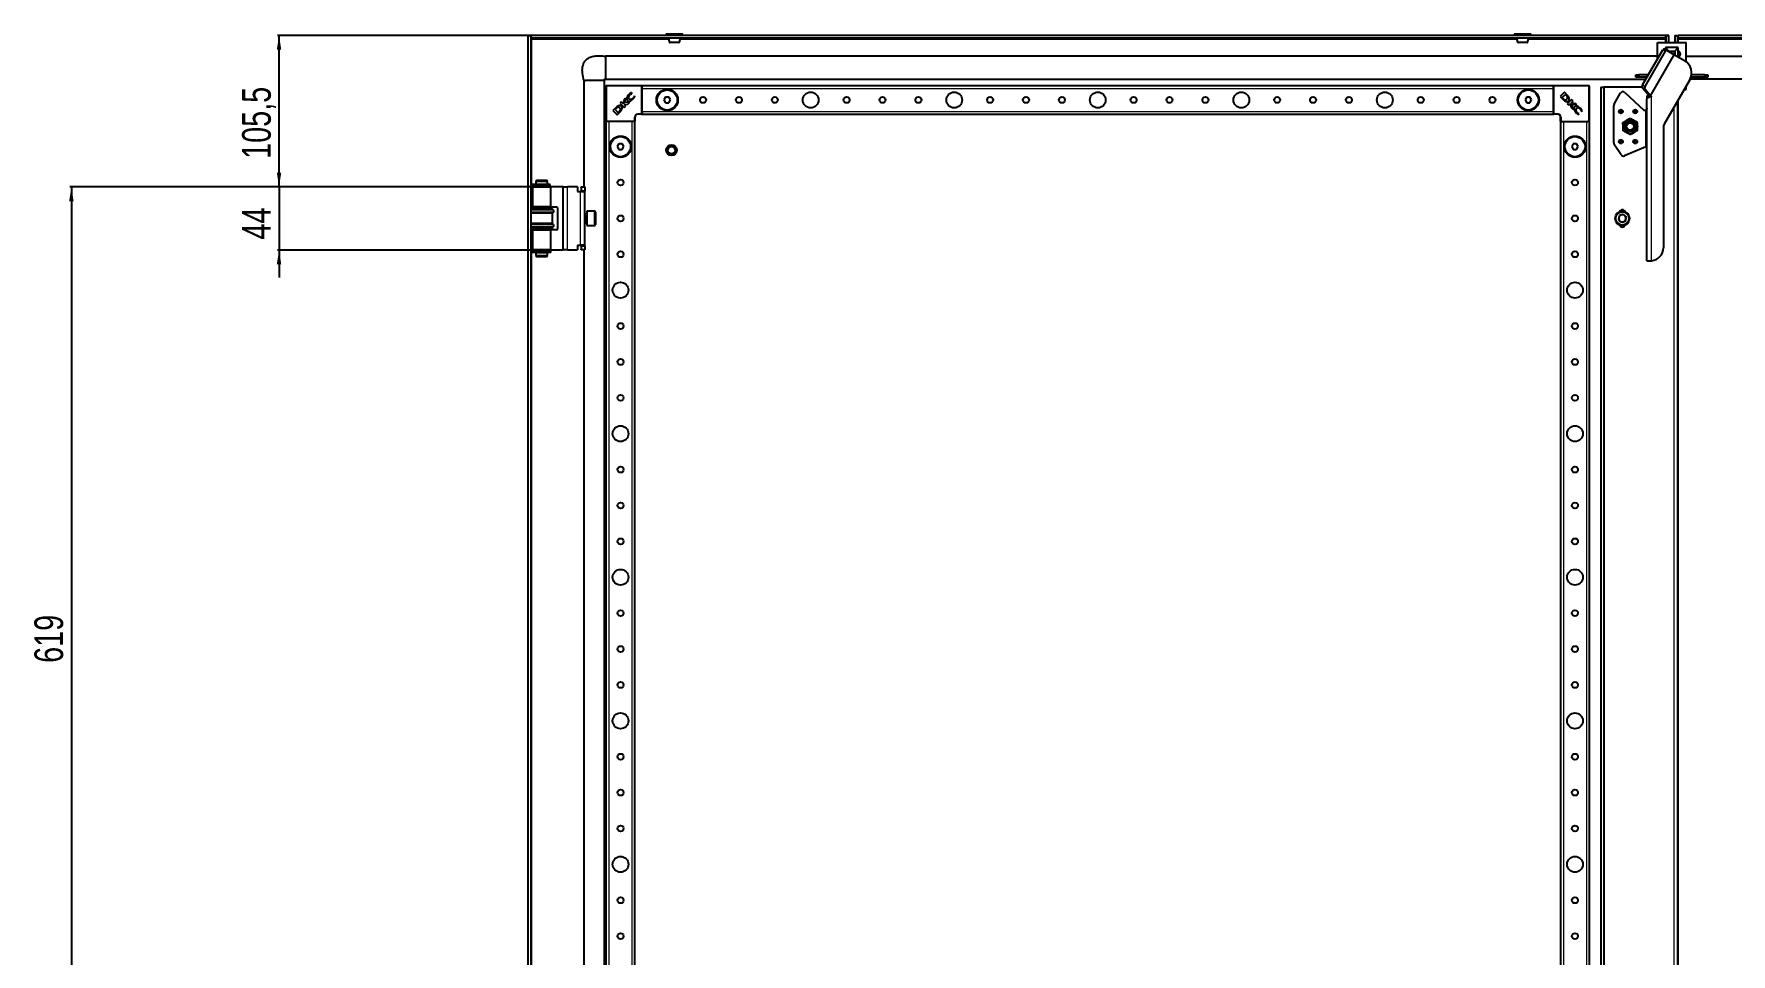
# Model space of a CAD drawing. Header units: millimetres. Extents: x -1685 to 3654, y -1920 to 1219.
# Drawn here: x -1685 to -503, y 223 to 864 of the extents above; entities that cross this region are included whole.
import ezdxf

# ---------------------------------------------------------------- set-up
doc = ezdxf.new("R2010")
doc.units = ezdxf.units.MM
doc.layers.add('FORMAT', color=7, linetype='Continuous')
doc.styles.add('SLDTEXTSTYLE0', font='TXT', dxfattribs={"width": 0.75})
doc.dimstyles.new('SLDDIMSTYLE0', dxfattribs={"dimtxt": 20, "dimasz": 10, "dimexe": 0, "dimexo": 0.0625, "dimgap": 5, "dimtad": 2, "dimdec": 1, "dimrnd": 1e-09, "dimzin": 12, "dimdsep": 46, "dimtxsty": 'SLDTEXTSTYLE0', "dimsah": 1, "dimcen": 0.09, "dimadec": 0, "dimazin": 3, "dimtfac": 1, "dimtofl": 0, "dimtmove": 0, "dimatfit": 3, "dimfxl": 0, "dimfrac": 2, "dimtolj": 1, "dimtzin": 12, "dimarcsym": 0})
doc.dimstyles.new('SLDDIMSTYLE1', dxfattribs={"dimtxt": 20, "dimasz": 10, "dimexe": 0, "dimexo": 0.0625, "dimgap": 5, "dimtad": 2, "dimdec": 1, "dimrnd": 1e-09, "dimzin": 12, "dimdsep": 46, "dimtxsty": 'SLDTEXTSTYLE0', "dimsah": 1, "dimcen": 0.09, "dimadec": 0, "dimazin": 3, "dimtfac": 1, "dimtmove": 0, "dimatfit": 0, "dimfxl": 0, "dimfrac": 2, "dimtolj": 1, "dimtzin": 12, "dimarcsym": 0})

# ---------------------------------------------------------------- blocks, each defined once
blk = doc.blocks.new('_D_8')
at = {"layer": 'FORMAT'}
for p, q in [((-1514.5, 757.8), (-1514.5, 777.1)), ((-1338, 757.8), (-1515.5, 757.8)), ((-1514.5, 757.8), (-1514.5, 713.8)), ((-1338, 713.8), (-1515.5, 713.8)), ((-1514.5, 713.8), (-1514.5, 694.6))]:
    blk.add_line(p, q, dxfattribs=at)
for points in [[(-1514.5, 757.8), (-1513, 767.8), (-1516.1, 767.8)], [(-1514.5, 713.8), (-1516.1, 703.8), (-1513, 703.8)]]:
    blk.add_solid(points, dxfattribs=at)
at = {"layer": 'FORMAT', "insert": (-1540.3, 721.1), "char_height": 20, "attachment_point": 1, "rotation": 90, "style": 'SLDTEXTSTYLE0'}
blk.add_mtext('44', dxfattribs=at)
blk = doc.blocks.new('_D_9')
at = {"layer": 'FORMAT'}
for p, q in [((-1338, 757.8), (-1660.2, 757.8)), ((-1659.2, 757.8), (-1659.2, 138.8)), ((-1331.6, 138.8), (-1660.2, 138.8))]:
    blk.add_line(p, q, dxfattribs=at)
for points in [[(-1659.2, 757.8), (-1660.8, 747.8), (-1657.7, 747.8)], [(-1659.2, 138.8), (-1657.7, 148.8), (-1660.8, 148.8)]]:
    blk.add_solid(points, dxfattribs=at)
at = {"layer": 'FORMAT', "insert": (-1685, 426.2), "char_height": 20, "attachment_point": 1, "rotation": 90, "style": 'SLDTEXTSTYLE0'}
blk.add_mtext('619', dxfattribs=at)
blk = doc.blocks.new('_D_11')
at = {"layer": 'FORMAT'}
for p, q in [((-1338.8, 863.3), (-1515.5, 863.3)), ((-1514.5, 757.8), (-1514.5, 863.3)), ((-1338, 757.8), (-1515.5, 757.8))]:
    blk.add_line(p, q, dxfattribs=at)
for points in [[(-1514.5, 863.3), (-1516.1, 853.3), (-1513, 853.3)], [(-1514.5, 757.8), (-1513, 767.8), (-1516.1, 767.8)]]:
    blk.add_solid(points, dxfattribs=at)
at = {"layer": 'FORMAT', "insert": (-1540.3, 777.3), "char_height": 20, "attachment_point": 1, "rotation": 90, "style": 'SLDTEXTSTYLE0'}
blk.add_mtext('105,5', dxfattribs=at)

msp = doc.modelspace()

# ---------------------------------------------------------------- linework, layer by layer
at = {"color": 7, "linetype": 'Continuous', "lineweight": 25}
for p, q in [((-1341.09, 863.33), (-1339.09, 863.33)), ((-1341.09, 863.33), (-1341.09, -1091.67)), ((-1339.09, 863.33), (-1339.09, -1091.67)), ((-1338.79, 861.33), (-1338.79, 863.33)), ((-548.39, 863.33), (-1338.79, 863.33)), ((-1244.84, 864.08), (-1244.84, 863.33)), ((-1244.59, 864.33), (-1233.59, 864.33)), ((-1233.34, 863.33), (-1233.34, 864.08)), ((-653.84, 864.08), (-653.84, 863.33)), ((-653.59, 864.33), (-645.08, 864.33)), ((-645.08, 864.33), (-642.59, 864.33)), ((-642.34, 863.33), (-642.34, 864.08)), ((-548.39, 861.33), (-548.39, 863.33)), ((-546.09, 863.33), (-548.09, 863.33)), ((-548.09, 858.33), (-548.09, 863.33)), ((-546.09, 858.33), (-546.09, 863.33)), ((-542.09, 863.33), (-540.09, 863.33)), ((-542.09, 863.33), (-542.09, 858.33)), ((-540.09, 863.33), (-540.09, 858.33)), ((-539.79, 861.33), (-539.79, 863.33)), ((250.61, 863.33), (-539.79, 863.33)), ((-548.39, 861.33), (-1338.79, 861.33)), ((-1338.49, 860.73), (-1338.69, 861.33)), ((-564.52, 828.83), (-550.39, 853.31)), ((-562.69, 827.77), (-548.55, 852.25)), ((-554.09, 858.33), (-534.09, 858.33)), ((-554.09, 846.9), (-554.09, 858.33)), ((-549.27, 853.82), (-547.44, 852.76)), ((-548.48, 861.33), (-548.69, 860.73)), ((-546.09, 852.38), (-548.59, 854.87)), ((-548.59, 854.87), (-548.59, 853.43)), ((-539.59, 854.87), (-548.59, 854.87)), ((-547.44, 852.76), (-542.67, 850.01)), ((-546.09, 851.99), (-546.09, 852.38)), ((-546.09, 852.38), (-545.59, 851.88)), ((-546.09, 852.38), (-542.08, 852.38)), ((-542.08, 852.38), (-542.58, 851.88)), ((-542.08, 852.38), (-539.59, 854.87)), ((-542.08, 852.38), (-542.08, 849.67)), ((250.61, 861.33), (-539.79, 861.33)), ((-539.49, 860.73), (-539.68, 861.33)), ((-539.59, 852.31), (-539.59, 854.87)), ((-539.59, 848.43), (-539.59, 852.31)), ((-534.09, 844.92), (-534.09, 858.33)), ((-1287.09, 848.83), (-1287.09, 833.16)), ((-554.09, 848.83), (-1287.09, 848.83)), ((-542.31, 849.8), (-542.67, 850.01)), ((-542.31, 849.8), (-535.36, 845.79)), ((-539.59, 848.23), (-539.59, 848.43)), ((-534.09, 848.83), (198.91, 848.83)), ((-1302.09, 831.83), (-1302.09, 757.83)), ((-1298.8, 831.83), (-1301.11, 831.83)), ((-1298.65, 831.83), (-1298.8, 831.83)), ((-1291.52, 831.83), (-1298.65, 831.83)), ((-1291.46, 831.83), (-1291.52, 831.83)), ((-1289.06, 831.83), (-1291.46, 831.83)), ((-1288.2, 831.83), (-1289.06, 831.83)), ((-1288.09, 831.83), (-1288.09, -1060.17)), ((-1287.09, 832.83), (-562.21, 832.83)), ((-1286.59, 803.63), (-1286.59, 828.03)), ((-1286.29, 828.33), (-1261.89, 828.33)), ((-1261.59, 828.03), (-1261.59, 828.33)), ((-1261.59, 828.33), (-626.59, 828.33)), ((-1261.59, 828.03), (-1261.59, 827.38)), ((-626.59, 828.03), (-626.59, 828.33)), ((-626.59, 827.38), (-626.59, 828.03)), ((-626.29, 828.33), (-601.89, 828.33)), ((-601.59, 828.03), (-601.59, 803.63)), ((-569.09, 834.33), (-569.09, 835.83)), ((-569.09, 835.83), (-567.09, 835.83)), ((-567.09, 834.33), (-569.09, 834.33)), ((-567.09, 835.83), (-567.09, 834.33)), ((-560.48, 835.83), (-567.09, 835.83)), ((-561.34, 834.33), (-567.09, 834.33)), ((-531.62, 832.28), (-549.46, 801.38)), ((-534.09, 825.53), (-534.09, 828.01)), ((198.91, 832.83), (-531.34, 832.83)), ((-521.09, 834.33), (-530.76, 834.33)), ((-521.09, 835.83), (-530.45, 835.83)), ((-521.09, 834.33), (-521.09, 835.83)), ((-521.09, 835.83), (-519.09, 835.83)), ((-519.09, 834.33), (-521.09, 834.33)), ((-519.09, 835.83), (-519.09, 834.33)), ((-1275.89, 816.99), (-1276.93, 815.94)), ((-1276.93, 815.94), (-1273.98, 812.98)), ((-1274.5, 815.6), (-1275.89, 816.99)), ((-1274.01, 818.87), (-1274.5, 815.6)), ((-1273.21, 819.66), (-1274.01, 818.87)), ((-1273.69, 816.57), (-1273.21, 819.66)), ((-1270.21, 816.74), (-1273.69, 816.57)), ((-1271.5, 815.46), (-1270.21, 816.74)), ((-1268.65, 822.79), (-1268.98, 823.47)), ((-1268.79, 822.65), (-1268.65, 822.79)), ((-1266.84, 821.22), (-1266.94, 821.11)), ((-1266.59, 820.71), (-1266.84, 821.22)), ((-1261.59, 826.33), (-1261.59, 827.38)), ((-1261.59, 810.33), (-1261.59, 826.33)), ((-1245.24, 820.33), (-1246.39, 818.33)), ((-1246.39, 818.33), (-1245.24, 816.33)), ((-1242.93, 820.33), (-1245.24, 820.33)), ((-1245.24, 816.33), (-1242.93, 816.33)), ((-1241.78, 818.33), (-1242.93, 820.33)), ((-1242.93, 816.33), (-1241.78, 818.33)), ((-645.24, 820.33), (-646.39, 818.33)), ((-646.39, 818.33), (-645.24, 816.33)), ((-642.93, 820.33), (-645.24, 820.33)), ((-645.24, 816.33), (-642.93, 816.33)), ((-641.78, 818.33), (-642.93, 820.33)), ((-642.93, 816.33), (-641.78, 818.33)), ((-626.59, 826.33), (-626.59, 827.38)), ((-626.59, 810.33), (-626.59, 826.33)), ((-618.98, 823.68), (-621.94, 820.72)), ((-621.94, 820.72), (-620.05, 818.84)), ((-618.28, 822.16), (-620.46, 819.98)), ((-620.46, 819.98), (-619.78, 819.32)), ((-620.05, 818.84), (-620.03, 818.82)), ((-616.99, 821.69), (-618.98, 823.68)), ((-617.53, 821.44), (-618.28, 822.16)), ((-613.98, 818.68), (-616.93, 815.72)), ((-614.32, 816.24), (-612.93, 817.63)), ((-611.05, 815.76), (-614.32, 816.24)), ((-612.93, 817.63), (-613.98, 818.68)), ((-593.59, 827.33), (-591.59, 827.33)), ((-593.59, 827.33), (-593.59, -1055.67)), ((-591.59, 827.33), (-591.59, -1055.67)), ((-590.99, 827.33), (-591.59, 827.33)), ((-564.86, 827.33), (-590.99, 827.33)), ((-584.32, 815.48), (-579.86, 823.21)), ((-576.78, 823.64), (-563.59, 811.33)), ((-560.98, 822.55), (-564.55, 826.6)), ((-559.14, 821.49), (-562.72, 825.54)), ((-559.07, 821.33), (-561.59, 821.33)), ((-561.59, 821.33), (-561.59, 819.09)), ((-561.59, 706.33), (-561.59, 819.09)), ((-560.98, 822.55), (-559.14, 821.49)), ((-558.27, 820.64), (-558.83, 821.18)), ((-558.59, 820.95), (-558.59, 820.53)), ((-558.29, 820.62), (-558.27, 820.64)), ((-540.09, 817.62), (-540.09, -1045.95)), ((-535.52, 825.53), (-534.09, 825.53)), ((-1279.95, 812.93), (-1281.94, 810.94)), ((-1281.94, 810.94), (-1278.98, 807.98)), ((-1279.69, 812.38), (-1280.42, 811.64)), ((-1280.42, 811.64), (-1278.23, 809.46)), ((-1278.98, 807.98), (-1277.09, 809.87)), ((-1278.23, 809.46), (-1277.58, 810.14)), ((-1277.09, 809.87), (-1277.07, 809.89)), ((-1274.16, 815.28), (-1271.5, 815.46)), ((-1272.92, 814.04), (-1274.16, 815.28)), ((-1273.98, 812.98), (-1272.92, 814.04)), ((-1266.59, 806.33), (-1266.59, 803.63)), ((-1261.89, 808.33), (-1264.59, 808.33)), ((-1261.59, 809.28), (-1261.59, 810.33)), ((-1261.59, 809.28), (-1261.59, 808.63)), ((-1261.59, 808.33), (-1261.59, 808.63)), ((-1261.59, 808.33), (-626.59, 808.33)), ((-626.59, 809.28), (-626.59, 810.33)), ((-626.59, 808.63), (-626.59, 809.28)), ((-626.59, 808.33), (-626.59, 808.63)), ((-623.59, 808.33), (-626.29, 808.33)), ((-621.59, 803.63), (-621.59, 806.33)), ((-616.93, 815.72), (-615.88, 814.66)), ((-615.88, 814.66), (-614.63, 815.91)), ((-614.63, 815.91), (-614.46, 813.25)), ((-614.46, 813.25), (-613.17, 811.96)), ((-613.35, 815.43), (-610.26, 814.96)), ((-613.17, 811.96), (-613.35, 815.43)), ((-610.26, 814.96), (-611.05, 815.76)), ((-609.21, 808.33), (-608.7, 808.58)), ((-608.7, 808.58), (-608.81, 808.69)), ((-607.27, 810.53), (-607.13, 810.39)), ((-607.13, 810.39), (-606.44, 810.73)), ((-584.59, 788.44), (-584.59, 814.48)), ((-578.15, 802.6), (-575.69, 804.1)), ((-573.22, 805.6), (-570.69, 804.22)), ((-563.59, 811.33), (-562.19, 811.33)), ((-561.95, 811.33), (-562.19, 811.33)), ((-1286.59, -1031.67), (-1286.59, 803.33)), ((-1286.29, 803.33), (-1286.59, 803.33)), ((-1285.64, 803.33), (-1286.29, 803.33)), ((-1284.59, 803.33), (-1285.64, 803.33)), ((-1268.59, 803.33), (-1284.59, 803.33)), ((-1267.53, 803.33), (-1268.59, 803.33)), ((-1266.89, 803.33), (-1267.53, 803.33)), ((-1266.59, 803.33), (-1266.89, 803.33)), ((-1266.59, -1031.67), (-1266.59, 803.33)), ((-621.59, 803.33), (-621.59, -1031.67)), ((-621.59, 803.33), (-621.29, 803.33)), ((-620.64, 803.33), (-621.29, 803.33)), ((-620.64, 803.33), (-619.59, 803.33)), ((-619.59, 803.33), (-603.59, 803.33)), ((-603.59, 803.33), (-602.53, 803.33)), ((-601.89, 803.33), (-602.53, 803.33)), ((-601.89, 803.33), (-601.59, 803.33)), ((-601.59, 803.33), (-601.59, -1031.67)), ((-572.95, 794.06), (-575.48, 795.44)), ((-568.02, 797.07), (-570.48, 795.56)), ((-549.99, 799.38), (-549.99, 715.33)), ((-1277.74, 787.83), (-1278.89, 785.83)), ((-1278.89, 785.83), (-1277.74, 783.83)), ((-1275.43, 787.83), (-1277.74, 787.83)), ((-1277.74, 783.83), (-1275.43, 783.83)), ((-1274.28, 785.83), (-1275.43, 787.83)), ((-1275.43, 783.83), (-1274.28, 785.83)), ((-612.74, 787.83), (-613.89, 785.83)), ((-613.89, 785.83), (-612.74, 783.83)), ((-610.43, 787.83), (-612.74, 787.83)), ((-612.74, 783.83), (-610.43, 783.83)), ((-609.28, 785.83), (-610.43, 787.83)), ((-610.43, 783.83), (-609.28, 785.83)), ((-579.49, 780.18), (-584.25, 787.33)), ((-562.19, 785.58), (-577.08, 779.43)), ((-562.19, 785.58), (-561.95, 785.83)), ((-562.19, 785.58), (-561.59, 785.68)), ((-1338.74, 759.53), (-1338.74, 758.63)), ((-1325.75, 759.53), (-1338.74, 759.53)), ((-1325.75, 758.63), (-1338.74, 758.63)), ((-1338.04, 757.83), (-1338.04, 743.83)), ((-1338.04, 757.83), (-1325.14, 757.83)), ((-1335.01, 762.58), (-1335.59, 761.58)), ((-1335.59, 761.58), (-1335.59, 759.58)), ((-1332.12, 761.58), (-1335.59, 761.58)), ((-1335.59, 759.58), (-1332.12, 759.58)), ((-1335.59, 758.58), (-1335.59, 757.83)), ((-1335.59, 758.58), (-1332.12, 758.58)), ((-1335.09, 759.58), (-1335.09, 759.53)), ((-1335.09, 758.63), (-1335.09, 758.58)), ((-1335.01, 762.58), (-1332.04, 762.58)), ((-1327.59, 761.58), (-1332.12, 761.58)), ((-1332.12, 759.58), (-1327.59, 759.58)), ((-1332.12, 758.58), (-1327.59, 758.58)), ((-1332.04, 762.58), (-1328.16, 762.58)), ((-1327.59, 761.58), (-1328.16, 762.58)), ((-1328.09, 759.53), (-1328.09, 759.58)), ((-1328.09, 758.58), (-1328.09, 758.63)), ((-1327.59, 759.58), (-1327.59, 761.58)), ((-1327.59, 757.83), (-1327.59, 758.58)), ((-1325.66, 759.53), (-1325.75, 759.53)), ((-1325.66, 758.63), (-1325.75, 758.63)), ((-1325.66, 758.63), (-1325.66, 759.53)), ((-1325.64, 759.53), (-1325.66, 759.53)), ((-1325.64, 758.63), (-1325.66, 758.63)), ((-1325.64, 758.63), (-1325.64, 759.53)), ((-1325.14, 743.83), (-1325.14, 757.83)), ((-1317.04, 757.83), (-1325.14, 757.83)), ((-1316.54, 757.83), (-1317.04, 757.83)), ((-1316.54, 757.83), (-1313.54, 757.83)), ((-1316.54, 713.83), (-1316.54, 757.83)), ((-1306.54, 757.83), (-1313.54, 757.83)), ((-1306.54, 757.83), (-1306.54, 754.53)), ((-1304.04, 757.83), (-1301.54, 757.83)), ((-1304.04, 757.33), (-1304.04, 757.83)), ((-1304.04, 757.33), (-1304.04, 755.33)), ((-1301.54, 757.83), (-1301.54, 757.33)), ((-1301.54, 757.33), (-1301.54, 755.33)), ((-1306.54, 754.53), (-1304.54, 754.53)), ((-1304.54, 754.53), (-1301.54, 754.53)), ((-1304.04, 754.83), (-1304.04, 755.33)), ((-1301.54, 754.83), (-1304.04, 754.83)), ((-1304.04, 754.83), (-1304.04, 754.53)), ((-1301.54, 755.33), (-1301.54, 754.83)), ((-1301.54, 754.53), (-1301.54, 754.83)), ((-1301.54, 717.13), (-1301.54, 754.53)), ((-1339.09, 742.83), (-1324.09, 742.83)), ((-1324.09, 742.23), (-1339.09, 742.23)), ((-1324.09, 739.43), (-1339.09, 739.43)), ((-1325.14, 743.83), (-1338.04, 743.83)), ((-1335.59, 743.83), (-1335.59, 742.83)), ((-1327.59, 742.83), (-1327.59, 743.83)), ((-1325.14, 743.83), (-1321.04, 743.83)), ((-1324.09, 742.23), (-1324.09, 742.83)), ((-1323.39, 741.55), (-1324.09, 742.23)), ((-1324.09, 739.43), (-1323.39, 740.12)), ((-1324.09, 732.23), (-1324.09, 739.43)), ((-1320.54, 743.33), (-1320.54, 728.33)), ((-1300.29, 738.83), (-1301.54, 738.83)), ((-1294.64, 740.83), (-1300.04, 740.83)), ((-1300.04, 740.83), (-1300.04, 730.83)), ((-1294.04, 740.23), (-1294.04, 731.43)), ((-580.68, 737.83), (-581.37, 735.02)), ((-579.27, 733.01), (-581.37, 735.02)), ((-577.9, 738.65), (-580.68, 737.83)), ((-576.49, 733.83), (-579.27, 733.01)), ((-577.9, 738.65), (-575.8, 736.65)), ((-576.49, 733.83), (-575.8, 736.65)), ((-1324.09, 732.23), (-1339.09, 732.23)), ((-1324.09, 729.43), (-1339.09, 729.43)), ((-1339.09, 728.83), (-1324.09, 728.83)), ((-1338.04, 727.83), (-1338.04, 713.83)), ((-1338.04, 727.83), (-1325.14, 727.83)), ((-1335.59, 728.83), (-1335.59, 727.83)), ((-1327.59, 727.83), (-1327.59, 728.83)), ((-1325.14, 713.83), (-1325.14, 727.83)), ((-1321.04, 727.83), (-1325.14, 727.83)), ((-1323.39, 731.55), (-1324.09, 732.23)), ((-1324.09, 729.43), (-1323.39, 730.12)), ((-1324.09, 728.83), (-1324.09, 729.43)), ((-1301.54, 732.83), (-1300.29, 732.83)), ((-1300.04, 730.83), (-1294.64, 730.83)), ((-1338.74, 713.03), (-1338.74, 712.13)), ((-1325.27, 713.03), (-1338.74, 713.03)), ((-1325.27, 712.13), (-1338.74, 712.13)), ((-1325.14, 713.83), (-1338.04, 713.83)), ((-1335.59, 713.83), (-1335.59, 713.08)), ((-1335.59, 713.08), (-1332.12, 713.08)), ((-1335.59, 712.08), (-1335.59, 710.08)), ((-1335.59, 712.08), (-1332.12, 712.08)), ((-1335.59, 710.08), (-1335.01, 709.08)), ((-1335.59, 710.08), (-1327.59, 710.08)), ((-1335.09, 713.08), (-1335.09, 713.03)), ((-1335.09, 712.13), (-1335.09, 712.08)), ((-1332.12, 713.08), (-1327.59, 713.08)), ((-1332.12, 712.08), (-1327.59, 712.08)), ((-1328.16, 709.08), (-1327.59, 710.08)), ((-1328.09, 713.03), (-1328.09, 713.08)), ((-1328.09, 712.08), (-1328.09, 712.13)), ((-1327.59, 713.08), (-1327.59, 713.83)), ((-1327.59, 710.08), (-1327.59, 712.08)), ((-1325.21, 713.03), (-1325.27, 713.03)), ((-1325.21, 712.13), (-1325.27, 712.13)), ((-1325.21, 712.13), (-1325.21, 713.03)), ((-1325.14, 713.83), (-1317.04, 713.83)), ((-1317.04, 713.83), (-1316.54, 713.83)), ((-1313.54, 713.83), (-1316.54, 713.83)), ((-1313.54, 713.83), (-1306.54, 713.83)), ((-1306.54, 717.13), (-1304.54, 717.13)), ((-1306.54, 717.13), (-1306.54, 713.83)), ((-1301.54, 717.13), (-1304.54, 717.13)), ((-1304.04, 717.13), (-1304.04, 716.83)), ((-1304.04, 716.83), (-1301.54, 716.83)), ((-1304.04, 716.33), (-1304.04, 716.83)), ((-1304.04, 716.33), (-1304.04, 714.33)), ((-1304.04, 713.83), (-1304.04, 714.33)), ((-1301.54, 713.83), (-1304.04, 713.83)), ((-1302.09, 713.83), (-1302.09, 182.83)), ((-1301.54, 716.83), (-1301.54, 717.13)), ((-1301.54, 716.83), (-1301.54, 716.33)), ((-1301.54, 716.33), (-1301.54, 714.33)), ((-1301.54, 714.33), (-1301.54, 713.83)), ((-1328.16, 709.08), (-1335.01, 709.08)), ((-561.59, 706.33), (-560.62, 706.33)), ((-560.62, 706.33), (-558.5, 706.33))]:
    msp.add_line(p, q, dxfattribs=at)
at = {"color": 8, "linetype": 'Continuous', "lineweight": 18}
for p, q in [((-1233.34, 864.08), (-1244.84, 864.08)), ((-644.94, 864.08), (-653.84, 864.08)), ((-642.34, 864.08), (-644.94, 864.08)), ((-1338.49, 759.53), (-1338.49, 860.73)), ((-1338.49, 860.73), (-1243.06, 860.73)), ((-1235.11, 860.73), (-652.06, 860.73)), ((-644.12, 860.73), (-548.69, 860.73)), ((-550.39, 853.31), (-548.55, 852.25)), ((-548.69, 860.73), (-548.69, 858.33)), ((-545.59, 851.88), (-545.59, 851.7)), ((-542.58, 851.88), (-545.59, 851.88)), ((-542.58, 849.96), (-542.58, 851.88)), ((-539.49, 858.33), (-539.49, 860.73)), ((-539.49, 860.73), (-444.06, 860.73)), ((-559.14, 821.49), (-542.67, 850.01)), ((-558.83, 821.18), (-542.31, 849.8)), ((-1286.29, 828.03), (-1286.59, 828.03)), ((-1286.29, 828.03), (-1286.29, 828.33)), ((-1286.29, 828.03), (-1286.29, 803.63)), ((-1261.89, 828.03), (-1286.29, 828.03)), ((-1261.89, 828.33), (-1261.89, 828.03)), ((-1261.89, 808.63), (-1261.89, 828.03)), ((-1261.59, 828.03), (-1261.89, 828.03)), ((-626.29, 828.03), (-626.59, 828.03)), ((-626.29, 828.03), (-626.29, 828.33)), ((-626.29, 828.03), (-626.29, 808.63)), ((-601.89, 828.03), (-626.29, 828.03)), ((-601.89, 828.03), (-601.89, 828.33)), ((-601.89, 803.63), (-601.89, 828.03)), ((-601.89, 828.03), (-601.59, 828.03)), ((-564.52, 828.83), (-562.69, 827.77)), ((-1261.59, 826.33), (-626.59, 826.33)), ((-590.99, -1055.67), (-590.99, 827.33)), ((-564.55, 826.6), (-562.72, 825.54)), ((-558.29, 706.36), (-558.29, 820.62)), ((-539.49, -1046.99), (-539.49, 818.66)), ((-1266.89, 803.63), (-1266.89, 806.33)), ((-1266.59, 806.33), (-1266.89, 806.33)), ((-1264.59, 808.63), (-1261.89, 808.63)), ((-1264.59, 808.33), (-1264.59, 808.63)), ((-1261.89, 808.63), (-1261.89, 808.33)), ((-1261.59, 808.63), (-1261.89, 808.63)), ((-1261.59, 810.33), (-626.59, 810.33)), ((-626.29, 808.63), (-626.59, 808.63)), ((-626.29, 808.63), (-623.59, 808.63)), ((-626.29, 808.33), (-626.29, 808.63)), ((-623.59, 808.33), (-623.59, 808.63)), ((-621.59, 806.33), (-621.29, 806.33)), ((-621.29, 806.33), (-621.29, 803.63)), ((-562.19, 785.58), (-562.19, 811.33)), ((-542.69, 813.11), (-542.69, -1041.45)), ((-1286.29, 803.63), (-1286.59, 803.63)), ((-1286.29, 803.63), (-1266.89, 803.63)), ((-1286.29, 803.63), (-1286.29, 803.33)), ((-1284.59, -1031.67), (-1284.59, 803.33)), ((-1268.59, -1031.67), (-1268.59, 803.33)), ((-1266.89, 803.63), (-1266.89, 803.33)), ((-1266.59, 803.63), (-1266.89, 803.63)), ((-621.29, 803.63), (-621.59, 803.63)), ((-621.29, 803.63), (-601.89, 803.63)), ((-621.29, 803.33), (-621.29, 803.63)), ((-619.59, 803.33), (-619.59, -1031.67)), ((-603.59, 803.33), (-603.59, -1031.67)), ((-601.89, 803.33), (-601.89, 803.63)), ((-601.59, 803.63), (-601.89, 803.63)), ((-1338.49, 742.83), (-1338.49, 758.63)), ((-1325.75, 758.63), (-1325.75, 759.53)), ((-1317.04, 757.83), (-1317.04, 713.83)), ((-1313.54, 713.83), (-1313.54, 757.83)), ((-1301.54, 757.33), (-1304.04, 757.33)), ((-1304.54, 717.13), (-1304.54, 754.53)), ((-1304.04, 755.33), (-1301.54, 755.33)), ((-1323.39, 741.55), (-1339.09, 741.55)), ((-1323.39, 740.12), (-1339.09, 740.12)), ((-1300.29, 735.83), (-1300.29, 738.83)), ((-1300.29, 732.83), (-1300.29, 735.83)), ((-1294.64, 730.83), (-1294.64, 740.83)), ((-1323.39, 731.55), (-1339.09, 731.55)), ((-1323.39, 730.12), (-1339.09, 730.12)), ((-1338.49, 713.03), (-1338.49, 728.83)), ((-1338.49, 184.53), (-1338.49, 712.13)), ((-1325.27, 712.13), (-1325.27, 713.03)), ((-1301.54, 716.33), (-1304.04, 716.33)), ((-1304.04, 714.33), (-1301.54, 714.33))]:
    msp.add_line(p, q, dxfattribs=at)
at = {"color": 7, "linetype": 'Continuous', "lineweight": 25}
for centre, radius in [((-1244.09, 818.33), 7.5), ((-1244.09, 818.33), 7), ((-1219.09, 818.33), 2.1), ((-1194.09, 818.33), 2.1), ((-1169.09, 818.33), 2.1), ((-1144.09, 818.33), 5.5), ((-1119.09, 818.33), 2.1), ((-1094.09, 818.33), 2.1), ((-1069.09, 818.33), 2.1), ((-1044.09, 818.33), 5.5), ((-1019.09, 818.33), 2.1), ((-994.09, 818.33), 2.1), ((-969.09, 818.33), 2.1), ((-944.09, 818.33), 5.5), ((-919.09, 818.33), 2.1), ((-894.09, 818.33), 2.1), ((-869.09, 818.33), 2.1), ((-844.09, 818.33), 5.5), ((-819.09, 818.33), 2.1), ((-794.09, 818.33), 2.1), ((-769.09, 818.33), 2.1), ((-744.09, 818.33), 5.5), ((-719.09, 818.33), 2.1), ((-694.09, 818.33), 2.1), ((-669.09, 818.33), 2.1), ((-644.09, 818.33), 7.5), ((-644.09, 818.33), 7), ((-579.59, 810.33), 1.35), ((-579.59, 810.33), 0.493), ((-573.09, 799.83), 5), ((-569.59, 810.33), 1.35), ((-569.59, 810.33), 0.493), ((-1276.59, 785.83), 7.5), ((-1276.59, 785.83), 7), ((-611.59, 785.83), 7.5), ((-611.59, 785.83), 7), ((-573.09, 799.83), 3.57), ((-573.09, 799.83), 3), ((-573.09, 799.83), 2.5), ((-1241.09, 783.33), 3.75), ((-1241.09, 783.33), 3), ((-1241.09, 783.33), 2.5), ((-579.59, 789.33), 1.35), ((-579.59, 789.33), 0.493), ((-569.59, 789.33), 1.35), ((-569.59, 789.33), 0.493), ((-1276.59, 760.83), 2.1), ((-611.59, 760.83), 2.1), ((-1276.59, 735.83), 2.1), ((-611.59, 735.83), 2.1), ((-578.59, 735.83), 5), ((-1276.59, 710.83), 2.1), ((-611.59, 710.83), 2.1), ((-1276.59, 685.83), 5.5), ((-611.59, 685.83), 5.5), ((-1276.59, 660.83), 2.1), ((-611.59, 660.83), 2.1), ((-1276.59, 635.83), 2.1), ((-611.59, 635.83), 2.1), ((-1276.59, 610.83), 2.1), ((-611.59, 610.83), 2.1), ((-1276.59, 585.83), 5.5), ((-611.59, 585.83), 5.5), ((-1276.59, 560.83), 2.1), ((-611.59, 560.83), 2.1), ((-1276.59, 535.83), 2.1), ((-611.59, 535.83), 2.1), ((-1276.59, 510.83), 2.1), ((-611.59, 510.83), 2.1), ((-1276.59, 485.83), 5.5), ((-611.59, 485.83), 5.5), ((-1276.59, 460.83), 2.1), ((-611.59, 460.83), 2.1), ((-1276.59, 435.83), 2.1), ((-611.59, 435.83), 2.1), ((-1276.59, 410.83), 2.1), ((-611.59, 410.83), 2.1), ((-1276.59, 385.83), 5.5), ((-611.59, 385.83), 5.5), ((-1276.59, 360.83), 2.1), ((-611.59, 360.83), 2.1), ((-1276.59, 335.83), 2.1), ((-611.59, 335.83), 2.1), ((-1276.59, 310.83), 2.1), ((-611.59, 310.83), 2.1), ((-1276.59, 285.83), 5.5), ((-611.59, 285.83), 5.5), ((-1276.59, 260.83), 2.1), ((-611.59, 260.83), 2.1), ((-1276.59, 235.83), 2.1), ((-611.59, 235.83), 2.1)]:
    msp.add_circle(centre, radius, dxfattribs=at)
at = {"color": 8, "linetype": 'Continuous', "lineweight": 18}
for centre, radius in [((-573.09, 799.83), 3.97), ((-578.59, 735.83), 4.4)]:
    msp.add_circle(centre, radius, dxfattribs=at)
at = {"color": 7, "linetype": 'Continuous', "lineweight": 25}
for centre, radius, start, end in [((-1244.59, 864.08), 0.25, 90, 180), ((-1233.59, 864.08), 0.25, 0, 90), ((-653.59, 864.08), 0.25, 90, 180), ((-642.59, 864.08), 0.25, 0, 90), ((-1242.2, 858.83), 0.5, 195.31604, 270.02276), ((-1235.97, 858.83), 0.5, 269.99815, 345.40011), ((-651.2, 858.83), 0.5, 195.24646, 270.04596), ((-644.97, 858.83), 0.5, 269.96367, 344.83397), ((-549.56, 852.98), 0.893, 71.42175, 158.04947), ((-547.72, 851.92), 0.893, 71.42175, 158.04947), ((-540.09, 850.37), 2, 284.47751, 75.52249), ((-540.36, 837.13), 10, 330.95313, 60), ((-1286.29, 828.03), 0.3, 90, 180), ((-1261.89, 828.03), 0.3, 0, 90), ((-626.29, 828.03), 0.3, 90, 180), ((-601.89, 828.03), 0.3, 0, 90), ((-562.9, 827.69), 1.98, 144.95207, 213.44806), ((-561.06, 826.63), 1.98, 144.95207, 213.44806), ((-1269.08, 820.33), 1.97, 128.45405, 215.887), ((-1269.51, 820.74), 1.94, 233.30966, 322.34638), ((-622.01, 817.26), 6.12, 36.98881, 43.07444), ((-620.19, 818.03), 4.87, 20.34448, 48.77765), ((-578.14, 822.18), 2, 46.97493, 149.03624), ((-1276.29, 809.72), 4.87, 110.34448, 138.77765), ((-1275.51, 807.91), 6.12, 126.98881, 133.07444), ((-1264.59, 806.33), 2, 90, 180), ((-1261.89, 808.63), 0.3, 270, 360), ((-626.29, 808.63), 0.3, 180, 270), ((-623.59, 806.33), 2, 0, 90), ((-609.18, 811.26), 1.94, 143.30966, 232.34638), ((-609.58, 810.82), 1.97, 38.45405, 125.887), ((-582.59, 814.48), 2, 150, 180), ((-1286.29, 803.63), 0.3, 180, 270), ((-1266.89, 803.63), 0.3, 270, 0), ((-621.29, 803.63), 0.3, 180, 270), ((-601.89, 803.63), 0.3, 270, 0), ((-545.99, 799.38), 4, 150, 180), ((-582.59, 788.44), 2, 180, 213.69007), ((-577.82, 781.29), 2, 213.69007, 291.80141), ((-1324.09, 740.83), 1, 314.427, 45.573), ((-1321.04, 743.33), 0.5, 0, 90), ((-1300.29, 739.08), 0.25, 270, 360), ((-1294.64, 740.23), 0.6, 360, 90), ((-578.59, 735.83), 2.51, 166.35345, 226.35345), ((-578.59, 735.83), 2.51, 106.35345, 166.35345), ((-578.59, 739.83), 2, 18.20996, 161.79004), ((-578.59, 735.83), 2.51, 226.35345, 286.35345), ((-578.59, 735.83), 2.51, 46.35345, 106.35345), ((-578.59, 735.83), 2.51, 286.35345, 346.35345), ((-578.59, 735.83), 2.51, 346.35345, 46.35345), ((-1324.09, 730.83), 1, 314.427, 45.573), ((-1321.04, 728.33), 0.5, 270, 0), ((-1300.29, 732.58), 0.25, 0, 90), ((-1294.64, 731.43), 0.6, 270, 0), ((-578.59, 731.83), 2, 198.20996, 341.79004), ((-558.99, 715.33), 9, 274.50464, 0)]:
    msp.add_arc(centre, radius, start, end, dxfattribs=at)
at = {"color": 8, "linetype": 'Continuous', "lineweight": 18}
for centre, start, end in [((-1264.59, 806.33), 90, 180), ((-623.59, 806.33), 0, 90)]:
    msp.add_arc(centre, 2.3, start, end, dxfattribs=at)
at = {"color": 7, "linetype": 'Continuous', "lineweight": 25}
for points, knots in [([(-1338.79, 861.63), (-1338.81, 861.71), (-1338.92, 862.03), (-1339.05, 862.6), (-1339.07, 863.08), (-1339.09, 863.33)], [0, 0, 0, 0, 0.14174233, 0.5662026, 1, 1, 1, 1]), ([(-548.09, 863.33), (-548.11, 862.95), (-548.15, 862.38), (-548.33, 861.81), (-548.39, 861.61)], [0, 0, 0, 0, 0.662931, 1, 1, 1, 1]), ([(-539.79, 861.65), (-539.83, 861.78), (-540.02, 862.34), (-540.06, 862.9), (-540.09, 863.33)], [0, 0, 0, 0, 0.2265409, 1, 1, 1, 1]), ([(-1243.11, 861.33), (-1243.1, 861.2), (-1243.09, 860.29), (-1242.86, 859.42), (-1242.67, 858.68)], [0, 0, 0, 0, 0.1418504, 1, 1, 1, 1]), ([(-1240.79, 858.33), (-1240.98, 858.33), (-1241.45, 858.33), (-1241.99, 858.33), (-1242.12, 858.33), (-1242.19, 858.33)], [0, 0, 0, 0, 0.2565532, 0.6279811, 1, 1, 1, 1]), ([(-1235.97, 858.33), (-1236.02, 858.33), (-1236.1, 858.33), (-1236.66, 858.33), (-1237.46, 858.33), (-1238.46, 858.33), (-1239.52, 858.33), (-1240.3, 858.33), (-1240.69, 858.33), (-1240.79, 858.33)], [0, 0, 0, 0, 0.1585142, 0.3172777, 0.4758628, 0.6342467, 0.7924771, 0.950708, 1, 1, 1, 1]), ([(-1235.5, 858.68), (-1235.31, 859.42), (-1235.09, 860.29), (-1235.07, 861.2), (-1235.06, 861.33)], [0, 0, 0, 0, 0.85814958, 1, 1, 1, 1]), ([(-652.11, 861.33), (-652.1, 861.2), (-652.09, 860.29), (-651.86, 859.42), (-651.67, 858.68)], [0, 0, 0, 0, 0.1418495, 1, 1, 1, 1]), ([(-645.01, 858.33), (-645, 858.33), (-644.96, 858.33), (-645.24, 858.33), (-645.76, 858.33), (-646.47, 858.33), (-647.33, 858.33), (-648.39, 858.33), (-649.42, 858.33), (-650.3, 858.33), (-650.91, 858.33), (-651.21, 858.33), (-651.17, 858.33), (-651.16, 858.33)], [0, 0, 0, 0, 0.0338399, 0.141254, 0.2486978, 0.3157737, 0.4233143, 0.530846, 0.6382096, 0.7457063, 0.853372, 0.9609167, 1, 1, 1, 1]), ([(-644.5, 858.68), (-644.31, 859.42), (-644.09, 860.29), (-644.07, 861.2), (-644.06, 861.33)], [0, 0, 0, 0, 0.8581504, 1, 1, 1, 1]), ([(-1302.09, 831.83), (-1302.49, 833.51), (-1303.23, 836.55), (-1303.32, 840.86), (-1302.35, 844.41), (-1300.3, 846.87), (-1297.66, 848.29), (-1294.64, 849.03), (-1291.04, 849.24), (-1288.47, 848.97), (-1287.09, 848.83)], [0, 0, 0, 0, 0.17606737, 0.31822481, 0.43559643, 0.54348194, 0.63388926, 0.73715166, 0.85818277, 1, 1, 1, 1]), ([(-1288.12, 831.83), (-1288.11, 831.97), (-1288.08, 832.21), (-1287.95, 832.41), (-1287.83, 832.5), (-1287.78, 832.61), (-1287.76, 832.68), (-1287.74, 832.73), (-1287.72, 832.77), (-1287.71, 832.8), (-1287.67, 832.85), (-1287.62, 832.9), (-1287.5, 832.97), (-1287.31, 833), (-1287.16, 833), (-1287.09, 832.99)], [0, 0, 0, 0, 0.2334106, 0.4185463, 0.5493508, 0.5950261, 0.6313287, 0.6471113, 0.6619944, 0.6766392, 0.6917419, 0.7255626, 0.7667935, 0.8726273, 1, 1, 1, 1]), ([(-1287.09, 832.83), (-1287.31, 832.68), (-1287.71, 832.42), (-1287.97, 832.01), (-1288.09, 831.83)], [0, 0, 0, 0, 0.55611397, 1, 1, 1, 1]), ([(-1270.72, 822.24), (-1271.05, 821.87), (-1271.66, 821.17), (-1272.21, 820), (-1272.35, 819.06), (-1272.2, 818.42), (-1272.01, 818.18), (-1271.92, 818.07)], [0, 0, 0, 0, 0.3156741, 0.5895198, 0.8131992, 0.9090264, 1, 1, 1, 1]), ([(-1271.92, 818.07), (-1271.76, 817.93), (-1271.42, 817.65), (-1270.73, 817.49), (-1269.85, 817.62), (-1268.78, 818.18), (-1268.09, 818.82), (-1267.69, 819.19)], [0, 0, 0, 0, 0.1305321, 0.2660311, 0.4239974, 0.666819, 1, 1, 1, 1]), ([(-1268.98, 823.47), (-1269.32, 823.29), (-1269.95, 822.95), (-1270.47, 822.46), (-1270.72, 822.24)], [0, 0, 0, 0, 0.5367999, 1, 1, 1, 1]), ([(-1270.3, 821.88), (-1270.04, 822.1), (-1269.59, 822.47), (-1269.02, 822.6), (-1268.79, 822.65)], [0, 0, 0, 0, 0.5796082, 1, 1, 1, 1]), ([(-1266.94, 821.11), (-1267.09, 820.79), (-1267.35, 820.22), (-1267.78, 819.76), (-1267.97, 819.55)], [0, 0, 0, 0, 0.5476433, 1, 1, 1, 1]), ([(-1267.69, 819.19), (-1267.44, 819.46), (-1267.02, 819.92), (-1266.72, 820.47), (-1266.59, 820.71)], [0, 0, 0, 0, 0.5776526, 1, 1, 1, 1]), ([(-620.03, 818.82), (-619.95, 818.74), (-619.79, 818.59), (-619.63, 818.44), (-619.55, 818.36)], [0, 0, 0, 0, 0.486421, 1, 1, 1, 1]), ([(-619.78, 819.32), (-619.58, 819.13), (-619.21, 818.78), (-618.67, 818.46), (-618.22, 818.39), (-617.88, 818.46), (-617.53, 818.65), (-617.32, 818.85), (-617.2, 818.95)], [0, 0, 0, 0, 0.27467574, 0.5030419, 0.60738101, 0.71657906, 0.84341174, 1, 1, 1, 1]), ([(-619.55, 818.36), (-619.4, 818.22), (-619.13, 817.98), (-618.83, 817.77), (-618.7, 817.68)], [0, 0, 0, 0, 0.5518299, 1, 1, 1, 1]), ([(-618.7, 817.68), (-618.5, 817.57), (-618.11, 817.37), (-617.48, 817.25), (-616.88, 817.29), (-616.35, 817.49), (-615.91, 817.85), (-615.62, 818.36), (-615.5, 819.02), (-615.59, 819.48), (-615.63, 819.72)], [0, 0, 0, 0, 0.1380907, 0.2654555, 0.3840134, 0.4961027, 0.6057595, 0.7197905, 0.8476619, 1, 1, 1, 1]), ([(-617.2, 818.95), (-617.11, 819.05), (-616.95, 819.22), (-616.76, 819.5), (-616.67, 819.77), (-616.67, 820.1), (-616.83, 820.5), (-617.01, 820.78), (-617.12, 820.94)], [0, 0, 0, 0, 0.1768081, 0.3192306, 0.4393795, 0.5523951, 0.7492045, 1, 1, 1, 1]), ([(-1277.21, 812.71), (-1277.3, 812.81), (-1277.48, 812.97), (-1277.76, 813.15), (-1278.03, 813.24), (-1278.36, 813.25), (-1278.76, 813.09), (-1279.04, 812.9), (-1279.2, 812.8)], [0, 0, 0, 0, 0.1768081, 0.3192306, 0.4393795, 0.5523951, 0.7492045, 1, 1, 1, 1]), ([(-1275.93, 811.22), (-1275.83, 811.42), (-1275.62, 811.81), (-1275.5, 812.44), (-1275.54, 813.04), (-1275.74, 813.57), (-1276.1, 814.01), (-1276.62, 814.3), (-1277.27, 814.41), (-1277.73, 814.33), (-1277.98, 814.28)], [0, 0, 0, 0, 0.13809071, 0.26545545, 0.38401341, 0.49610267, 0.60575945, 0.71979045, 0.84766189, 1, 1, 1, 1]), ([(-1277.58, 810.14), (-1277.38, 810.34), (-1277.04, 810.7), (-1276.71, 811.24), (-1276.65, 811.69), (-1276.72, 812.03), (-1276.91, 812.39), (-1277.1, 812.6), (-1277.21, 812.71)], [0, 0, 0, 0, 0.2746757, 0.5030419, 0.607381, 0.7165791, 0.8434117, 1, 1, 1, 1]), ([(-1277.07, 809.89), (-1277, 809.96), (-1276.84, 810.12), (-1276.69, 810.29), (-1276.61, 810.37)], [0, 0, 0, 0, 0.486421, 1, 1, 1, 1]), ([(-1276.61, 810.37), (-1276.48, 810.52), (-1276.24, 810.79), (-1276.03, 811.08), (-1275.93, 811.22)], [0, 0, 0, 0, 0.5518299, 1, 1, 1, 1]), ([(-611.84, 813.67), (-611.98, 813.5), (-612.26, 813.17), (-612.43, 812.47), (-612.3, 811.6), (-611.73, 810.52), (-611.1, 809.83), (-610.73, 809.44)], [0, 0, 0, 0, 0.1305321, 0.2660311, 0.4239974, 0.666819, 1, 1, 1, 1]), ([(-607.68, 812.46), (-608.05, 812.79), (-608.75, 813.41), (-609.92, 813.96), (-610.86, 814.1), (-611.5, 813.94), (-611.73, 813.76), (-611.84, 813.67)], [0, 0, 0, 0, 0.3156741, 0.5895198, 0.8131992, 0.9090264, 1, 1, 1, 1]), ([(-610.73, 809.44), (-610.46, 809.19), (-610, 808.76), (-609.44, 808.46), (-609.21, 808.33)], [0, 0, 0, 0, 0.5776526, 1, 1, 1, 1]), ([(-608.81, 808.69), (-609.12, 808.83), (-609.7, 809.1), (-610.16, 809.53), (-610.37, 809.72)], [0, 0, 0, 0, 0.5476433, 1, 1, 1, 1]), ([(-608.04, 812.05), (-607.82, 811.79), (-607.44, 811.34), (-607.32, 810.77), (-607.27, 810.53)], [0, 0, 0, 0, 0.57960822, 1, 1, 1, 1]), ([(-606.44, 810.73), (-606.62, 811.07), (-606.96, 811.7), (-607.45, 812.22), (-607.68, 812.46)], [0, 0, 0, 0, 0.5367999, 1, 1, 1, 1]), ([(-575.69, 804.1), (-575.63, 804.14), (-574.8, 804.64), (-573.98, 805.14), (-573.22, 805.6)], [0, 0, 0, 0, 0.07020058, 1, 1, 1, 1]), ([(-570.69, 804.22), (-570.63, 804.19), (-569.77, 803.72), (-568.94, 803.26), (-568.16, 802.84)], [0, 0, 0, 0, 0.0702006, 1, 1, 1, 1]), ([(-578.08, 799.71), (-578.09, 799.97), (-578.11, 800.95), (-578.14, 801.9), (-578.15, 802.6)], [0, 0, 0, 0, 0.2686336, 1, 1, 1, 1]), ([(-578.01, 796.83), (-578.02, 797.07), (-578.04, 798.01), (-578.07, 798.99), (-578.08, 799.71)], [0, 0, 0, 0, 0.2575513, 1, 1, 1, 1]), ([(-575.48, 795.44), (-575.54, 795.48), (-576.4, 795.94), (-577.23, 796.4), (-578.01, 796.83)], [0, 0, 0, 0, 0.0702006, 1, 1, 1, 1]), ([(-570.48, 795.56), (-570.54, 795.53), (-571.37, 795.02), (-572.19, 794.52), (-572.95, 794.06)], [0, 0, 0, 0, 0.0702006, 1, 1, 1, 1]), ([(-568.09, 799.95), (-568.09, 800.21), (-568.12, 801.19), (-568.14, 802.14), (-568.16, 802.84)], [0, 0, 0, 0, 0.2686336, 1, 1, 1, 1]), ([(-568.02, 797.07), (-568.02, 797.31), (-568.05, 798.25), (-568.07, 799.23), (-568.09, 799.95)], [0, 0, 0, 0, 0.2575513, 1, 1, 1, 1])]:
    msp.add_open_spline(points, degree=3, knots=knots, dxfattribs=at)
for points in [[(-1338.79, 861.33), (-1338.76, 861.32), (-1338.71, 861.3), (-1338.64, 861.17), (-1338.56, 860.97), (-1338.51, 860.81), (-1338.49, 860.73)], [(-548.69, 860.73), (-548.66, 860.81), (-548.61, 860.97), (-548.54, 861.17), (-548.46, 861.3), (-548.41, 861.32), (-548.39, 861.33)], [(-539.79, 861.33), (-539.76, 861.32), (-539.71, 861.3), (-539.64, 861.17), (-539.56, 860.97), (-539.51, 860.81), (-539.49, 860.73)], [(-1302.09, 831.83), (-1302.04, 831.83), (-1301.96, 831.83), (-1301.39, 831.83), (-1301.11, 831.83)], [(-558.29, 820.62), (-558.72, 820.49), (-559.58, 820.24), (-560.67, 819.86), (-561.44, 819.47), (-561.54, 819.22), (-561.59, 819.09)], [(-560.98, 822.55), (-560.83, 822.45), (-560.54, 822.26), (-560, 821.92), (-559.43, 821.56), (-559.03, 821.31), (-558.83, 821.18)], [(-559.14, 821.49), (-559.12, 821.47), (-559.08, 821.42), (-559, 821.34), (-558.92, 821.26), (-558.86, 821.21), (-558.83, 821.18)], [(-561.59, 812.53), (-561.61, 812.33), (-561.64, 811.93), (-561.85, 811.53), (-561.95, 811.33)], [(-561.95, 785.83), (-561.9, 785.82), (-561.79, 785.8), (-561.68, 785.76), (-561.6, 785.73), (-561.59, 785.7), (-561.59, 785.69)], [(-560.62, 706.33), (-560.46, 706.33), (-560.14, 706.34), (-559.56, 706.34), (-558.93, 706.35), (-558.5, 706.36), (-558.29, 706.36)], [(-558.5, 706.33), (-558.48, 706.33), (-558.45, 706.34), (-558.4, 706.34), (-558.35, 706.35), (-558.31, 706.36), (-558.29, 706.36)]]:
    msp.add_open_spline(points, degree=3, dxfattribs=at)
at = {"color": 8, "linetype": 'Continuous', "lineweight": 18}
for points, knots in [([(-1242.64, 858.71), (-1242.66, 858.71), (-1242.71, 858.71), (-1242.41, 858.71), (-1241.82, 858.71), (-1241.28, 858.71), (-1241.05, 858.71)], [0, 0, 0, 0, 0.08327091, 0.4242844, 0.76472484, 1, 1, 1, 1]), ([(-1241.05, 858.71), (-1240.95, 858.71), (-1240.5, 858.71), (-1239.98, 858.71), (-1239.18, 858.71), (-1238.36, 858.71), (-1237.21, 858.71), (-1236.26, 858.71), (-1235.68, 858.71), (-1235.43, 858.71), (-1235.5, 858.71), (-1235.5, 858.71)], [0, 0, 0, 0, 0.048751, 0.2049421, 0.2053925, 0.3620339, 0.5188266, 0.6757989, 0.8329225, 0.9897783, 1, 1, 1, 1]), ([(-651.63, 858.71), (-651.65, 858.71), (-651.69, 858.71), (-651.35, 858.71), (-650.65, 858.71), (-649.63, 858.71), (-648.44, 858.71), (-647.21, 858.71), (-646.22, 858.71), (-645.39, 858.71), (-644.79, 858.71), (-644.47, 858.71), (-644.52, 858.71), (-644.53, 858.71)], [0, 0, 0, 0, 0.0388907, 0.1463802, 0.2539733, 0.3613829, 0.4686814, 0.5761648, 0.6836647, 0.7507067, 0.858068, 0.965424, 1, 1, 1, 1])]:
    msp.add_open_spline(points, degree=3, knots=knots, dxfattribs=at)

# ---------------------------------------------------------------- dimensions: what is measured, and where the dimension line sits
at = {"layer": 'FORMAT'}
for base, p2, dimstyle, picture, middle in [((-1514.53, 863.33), (-1338.79, 863.33), 'SLDDIMSTYLE0', '_D_11', (-1514.53, 810.58)), ((-1514.53, 713.83), (-1338.04, 713.83), 'SLDDIMSTYLE1', '_D_8', (-1514.53, 735.83)), ((-1659.23, 138.83), (-1331.59, 138.83), 'SLDDIMSTYLE0', '_D_9', (-1659.23, 448.33))]:
    dim = msp.add_linear_dim(base=base, p1=(-1338.04, 757.83), p2=p2, angle=90, dimstyle=dimstyle, dxfattribs=at)
    dim.commit()
    dim.dimension.update_dxf_attribs({"geometry": picture, "text_midpoint": middle, "dimtype": 160})

doc.saveas('drawing.dxf')
